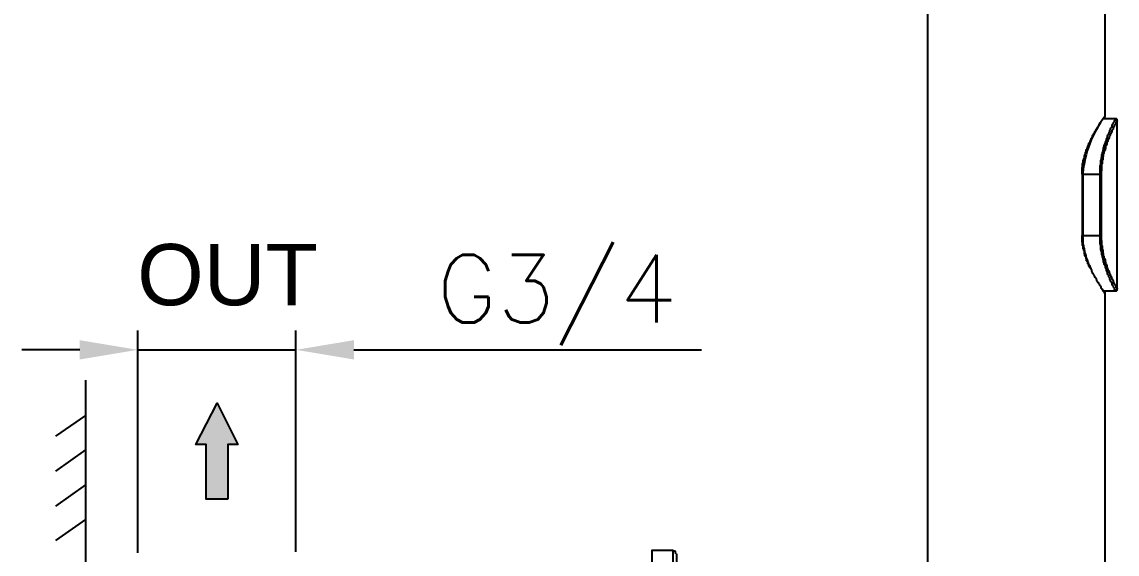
# Model space of a CAD drawing. Extents: x -1585 to -1165, y -4178 to -3881.
# Drawn here: x -1340.1 to -1283.4, y -4021.5 to -3994 of the extents above; entities that cross this region are included whole.
import ezdxf

# ---------------------------------------------------------------- set-up
doc = ezdxf.new("R2010")
doc.units = 0
doc.header["$LTSCALE"] = 7
doc.layers.add('DIM', color=2, linetype='CONTINUOUS')
doc.layers.add('DWG', color=7, linetype='CONTINUOUS')
doc.styles.add('GHS', font='ROMANS.shx', dxfattribs={"bigfont": 'GHS.shx'})
doc.styles.add('PDF Arial', font='arial.ttf')

msp = doc.modelspace()

# ---------------------------------------------------------------- linework, layer by layer
at = {"layer": 'DIM', "ltscale": 0.6}
for p, q in [((-1334.144, -4021.485), (-1334.144, -4009.968)), ((-1325.948, -4021.425), (-1325.948, -4009.968)), ((-1337.144, -4010.968), (-1340.144, -4010.968)), ((-1334.144, -4010.968), (-1325.948, -4010.968)), ((-1322.948, -4010.968), (-1304.948, -4010.968))]:
    msp.add_line(p, q, dxfattribs=at)
for points in [[(-1337.144, -4010.468), (-1337.144, -4011.468), (-1334.144, -4010.968)], [(-1322.948, -4010.468), (-1322.948, -4011.468), (-1325.948, -4010.968)]]:
    msp.add_solid(points, dxfattribs=at)
at = {"layer": 'DWG'}
for points in [[(-1293.208, -3967.15), (-1293.238, -3967.18), (-1293.238, -4033.522), (-1288.656, -4033.522), (-1284.045, -4033.522), (-1284.045, -4008.056), (-1284.045, -4008.026), (-1284.045, -4007.997), (-1284.075, -4007.997), (-1284.105, -4007.967)], [(-1284.075, -3998.923), (-1284.045, -3998.863), (-1284.045, -3992.675)], [(-1284.105, -4007.907), (-1283.51, -4007.907), (-1283.48, -4007.907), (-1283.45, -4007.907), (-1283.45, -4007.878), (-1283.42, -4007.878), (-1283.42, -4007.848), (-1283.42, -4007.818), (-1283.42, -3999.101), (-1283.42, -3999.072), (-1283.42, -3999.042), (-1283.45, -3999.042), (-1283.45, -3999.012), (-1283.48, -3999.012), (-1283.51, -3999.012), (-1283.51, -3999.042), (-1283.539, -3999.042), (-1283.539, -3999.072), (-1283.539, -3999.101), (-1283.569, -3999.101), (-1283.569, -3999.131), (-1283.569, -3999.161), (-1283.599, -3999.191), (-1283.629, -3999.22), (-1283.629, -3999.25), (-1283.658, -3999.28), (-1283.658, -3999.31), (-1283.688, -3999.339), (-1283.688, -3999.399), (-1283.718, -3999.429), (-1283.718, -3999.458), (-1283.748, -3999.488), (-1283.777, -3999.548), (-1283.777, -3999.577), (-1283.807, -3999.607), (-1283.807, -3999.667), (-1283.837, -3999.696), (-1283.867, -3999.756), (-1283.867, -3999.815), (-1283.896, -3999.845), (-1283.926, -3999.905), (-1283.926, -3999.964), (-1283.956, -3999.994), (-1283.986, -4000.053), (-1283.986, -4000.113), (-1284.015, -4000.172), (-1284.045, -4000.232), (-1284.045, -4000.291), (-1284.075, -4000.321), (-1284.105, -4000.381), (-1284.105, -4000.44), (-1284.134, -4000.529), (-1284.134, -4000.589), (-1284.164, -4000.648), (-1284.164, -4000.708), (-1284.194, -4000.767), (-1284.194, -4000.827), (-1284.224, -4000.886), (-1284.224, -4000.976), (-1284.253, -4001.035), (-1284.253, -4001.095), (-1284.283, -4001.154), (-1284.283, -4001.243), (-1284.283, -4001.303), (-1284.283, -4001.362), (-1284.313, -4001.452), (-1284.313, -4001.511), (-1284.313, -4001.6), (-1284.313, -4001.66), (-1284.313, -4001.719), (-1284.313, -4001.868), (-1284.283, -4001.868), (-1284.253, -4001.868)], [(-1283.48, -3999.012), (-1284.134, -3999.012)], [(-1283.42, -3999.101), (-1283.42, -3999.131), (-1283.45, -3999.161), (-1283.45, -3999.191), (-1283.48, -3999.191), (-1283.48, -3999.22), (-1283.48, -3999.25), (-1283.51, -3999.28), (-1283.539, -3999.31), (-1283.539, -3999.339), (-1283.569, -3999.369), (-1283.569, -3999.399), (-1283.599, -3999.429), (-1283.599, -3999.458), (-1283.629, -3999.488), (-1283.629, -3999.548), (-1283.658, -3999.577), (-1283.688, -3999.607), (-1283.688, -3999.637), (-1283.718, -3999.696), (-1283.718, -3999.726), (-1283.748, -3999.786), (-1283.777, -3999.815), (-1283.777, -3999.875), (-1283.807, -3999.905), (-1283.837, -3999.964), (-1283.837, -3999.994), (-1283.867, -4000.053), (-1283.896, -4000.113), (-1283.896, -4000.172), (-1283.926, -4000.202), (-1283.956, -4000.262), (-1283.956, -4000.321), (-1283.986, -4000.381), (-1284.015, -4000.44), (-1284.015, -4000.5), (-1284.045, -4000.559), (-1284.045, -4000.619), (-1284.075, -4000.678), (-1284.105, -4000.738), (-1284.105, -4000.797), (-1284.134, -4000.857), (-1284.134, -4000.916), (-1284.164, -4000.976), (-1284.164, -4001.065), (-1284.164, -4001.124), (-1284.194, -4001.184), (-1284.194, -4001.243), (-1284.194, -4001.333), (-1284.224, -4001.392), (-1284.224, -4001.452), (-1284.224, -4001.511), (-1284.224, -4001.6), (-1284.224, -4001.66), (-1284.253, -4001.749), (-1284.253, -4001.868), (-1284.253, -4005.051), (-1284.253, -4005.2), (-1284.253, -4005.26), (-1284.224, -4005.319), (-1284.224, -4005.408), (-1284.224, -4005.468), (-1284.224, -4005.527), (-1284.194, -4005.587), (-1284.194, -4005.676), (-1284.194, -4005.736), (-1284.164, -4005.795), (-1284.164, -4005.855), (-1284.164, -4005.944), (-1284.134, -4006.003), (-1284.134, -4006.063), (-1284.105, -4006.122), (-1284.105, -4006.182), (-1284.075, -4006.241), (-1284.045, -4006.301), (-1284.045, -4006.36), (-1284.015, -4006.42), (-1284.015, -4006.479), (-1283.986, -4006.539), (-1283.956, -4006.598), (-1283.956, -4006.658), (-1283.926, -4006.717), (-1283.896, -4006.777), (-1283.896, -4006.807), (-1283.867, -4006.866), (-1283.837, -4006.926), (-1283.837, -4006.955), (-1283.807, -4007.015), (-1283.777, -4007.045), (-1283.777, -4007.104), (-1283.748, -4007.134), (-1283.718, -4007.193), (-1283.718, -4007.223), (-1283.688, -4007.283), (-1283.658, -4007.312), (-1283.658, -4007.342), (-1283.629, -4007.372), (-1283.629, -4007.431), (-1283.599, -4007.461), (-1283.599, -4007.491), (-1283.569, -4007.521), (-1283.569, -4007.55), (-1283.539, -4007.58), (-1283.539, -4007.61), (-1283.51, -4007.64), (-1283.48, -4007.669), (-1283.48, -4007.699), (-1283.48, -4007.729), (-1283.45, -4007.729), (-1283.45, -4007.759), (-1283.42, -4007.788), (-1283.42, -4007.818)], [(-1285.176, -4005.111), (-1285.176, -4004.903), (-1285.176, -4001.809)], [(-1284.045, -4008.056), (-1284.045, -4008.026), (-1284.075, -4008.026), (-1284.075, -4007.997), (-1284.105, -4007.967), (-1284.105, -4007.937), (-1284.134, -4007.937), (-1284.134, -4007.907), (-1284.164, -4007.878), (-1284.164, -4007.848), (-1284.194, -4007.848), (-1284.194, -4007.818), (-1284.224, -4007.788), (-1284.253, -4007.759), (-1284.253, -4007.729), (-1284.283, -4007.669), (-1284.313, -4007.64), (-1284.313, -4007.61), (-1284.343, -4007.58), (-1284.372, -4007.521), (-1284.402, -4007.491), (-1284.432, -4007.431), (-1284.462, -4007.402), (-1284.462, -4007.372), (-1284.491, -4007.312), (-1284.521, -4007.253), (-1284.551, -4007.223), (-1284.581, -4007.164), (-1284.61, -4007.104), (-1284.64, -4007.074), (-1284.67, -4007.015), (-1284.7, -4006.955), (-1284.729, -4006.896), (-1284.729, -4006.836), (-1284.759, -4006.777), (-1284.789, -4006.717), (-1284.819, -4006.658), (-1284.848, -4006.598), (-1284.878, -4006.539), (-1284.908, -4006.479), (-1284.938, -4006.42), (-1284.938, -4006.36), (-1284.967, -4006.271), (-1284.997, -4006.212), (-1285.027, -4006.152), (-1285.027, -4006.093), (-1285.057, -4006.003), (-1285.086, -4005.944), (-1285.086, -4005.884), (-1285.116, -4005.795), (-1285.116, -4005.736), (-1285.146, -4005.646), (-1285.146, -4005.587), (-1285.176, -4005.498), (-1285.176, -4005.438), (-1285.176, -4005.349), (-1285.176, -4005.289), (-1285.176, -4005.2), (-1285.205, -4005.051), (-1285.205, -4001.868), (-1284.313, -4001.868), (-1284.313, -4005.051), (-1284.283, -4005.051), (-1284.253, -4005.051)], [(-1284.819, -4006.747), (-1284.848, -4006.688), (-1284.878, -4006.628), (-1284.878, -4006.598), (-1284.908, -4006.539), (-1284.938, -4006.509), (-1284.938, -4006.45), (-1284.967, -4006.39), (-1284.997, -4006.36), (-1284.997, -4006.301), (-1285.027, -4006.241), (-1285.027, -4006.212), (-1285.057, -4006.152), (-1285.086, -4006.093), (-1285.086, -4006.063), (-1285.116, -4006.003), (-1285.116, -4005.944), (-1285.116, -4005.884), (-1285.146, -4005.825), (-1285.146, -4005.795), (-1285.176, -4005.736), (-1285.176, -4005.676), (-1285.176, -4005.617), (-1285.205, -4005.557), (-1285.205, -4005.498), (-1285.205, -4005.438), (-1285.235, -4005.379), (-1285.235, -4005.319), (-1285.235, -4005.289), (-1285.235, -4005.23), (-1285.235, -4005.17), (-1285.235, -4005.111), (-1285.235, -4005.051), (-1285.205, -4005.051), (-1285.176, -4005.051), (-1285.205, -4005.051)], [(-1285.176, -4005.051), (-1284.313, -4005.051), (-1284.313, -4005.2), (-1284.313, -4005.26), (-1284.313, -4005.319), (-1284.313, -4005.408), (-1284.313, -4005.468), (-1284.283, -4005.557), (-1284.283, -4005.617), (-1284.283, -4005.676), (-1284.283, -4005.765), (-1284.253, -4005.825), (-1284.253, -4005.884), (-1284.224, -4005.944), (-1284.224, -4006.033), (-1284.194, -4006.093), (-1284.194, -4006.152), (-1284.164, -4006.212), (-1284.164, -4006.271), (-1284.134, -4006.331), (-1284.134, -4006.39), (-1284.105, -4006.45), (-1284.105, -4006.539), (-1284.075, -4006.569), (-1284.045, -4006.628), (-1284.045, -4006.688), (-1284.015, -4006.747), (-1283.986, -4006.807), (-1283.986, -4006.866), (-1283.956, -4006.926), (-1283.926, -4006.955), (-1283.926, -4007.015), (-1283.896, -4007.074), (-1283.867, -4007.104), (-1283.867, -4007.164), (-1283.837, -4007.193), (-1283.807, -4007.253), (-1283.807, -4007.283), (-1283.777, -4007.342), (-1283.777, -4007.372), (-1283.748, -4007.431), (-1283.718, -4007.461), (-1283.718, -4007.491), (-1283.688, -4007.521), (-1283.688, -4007.58), (-1283.658, -4007.61), (-1283.658, -4007.64), (-1283.629, -4007.669), (-1283.629, -4007.699), (-1283.599, -4007.729), (-1283.569, -4007.759), (-1283.569, -4007.788), (-1283.569, -4007.818), (-1283.539, -4007.818), (-1283.539, -4007.848), (-1283.539, -4007.878), (-1283.51, -4007.878), (-1283.51, -4007.907)], [(-1336.851, -4012.548), (-1336.851, -4061.19)], [(-1336.851, -4014.363), (-1338.398, -4015.434)], [(-1336.851, -4016.148), (-1338.398, -4017.249)], [(-1336.851, -4017.963), (-1338.398, -4019.064)], [(-1336.851, -4019.748), (-1338.398, -4020.849)], [(-1307.518, -4048.308), (-1307.518, -4022.961), (-1306.417, -4022.961), (-1306.417, -4021.354), (-1307.518, -4021.354), (-1307.518, -4022.961)], [(-1306.268, -4021.533), (-1306.298, -4021.414), (-1306.417, -4021.384)], [(-1306.239, -4021.533), (-1306.239, -4022.961)]]:
    msp.add_lwpolyline(points, dxfattribs=at)
msp.add_lwpolyline([(-1284.045, -3998.863, 0.137949), (-1285.205, -4001.868), (-1285.176, -4001.868), (-1285.205, -4001.868), (-1285.235, -4001.868), (-1285.235, -4001.809), (-1285.235, -4001.749), (-1285.235, -4001.719), (-1285.235, -4001.66), (-1285.235, -4001.6), (-1285.235, -4001.541), (-1285.205, -4001.481), (-1285.205, -4001.422), (-1285.205, -4001.362), (-1285.205, -4001.333), (-1285.176, -4001.273), (-1285.176, -4001.214), (-1285.176, -4001.154), (-1285.146, -4001.095), (-1285.146, -4001.065), (-1285.116, -4001.005), (-1285.116, -4000.946), (-1285.086, -4000.886), (-1285.086, -4000.857), (-1285.057, -4000.797), (-1285.057, -4000.738), (-1285.027, -4000.708), (-1285.027, -4000.648), (-1284.997, -4000.589), (-1284.967, -4000.559), (-1284.967, -4000.5), (-1284.938, -4000.47), (-1284.938, -4000.41), (-1284.908, -4000.351), (-1284.878, -4000.321), (-1284.878, -4000.262), (-1284.848, -4000.232), (-1284.819, -4000.172), (-1284.819, -4000.143), (-1284.789, -4000.113), (-1284.759, -4000.053), (-1284.759, -4000.024), (-1284.729, -3999.964), (-1284.7, -3999.934), (-1284.7, -3999.905), (-1284.67, -3999.845), (-1284.64, -3999.815), (-1284.64, -3999.786), (-1284.61, -3999.756), (-1284.581, -3999.696), (-1284.581, -3999.667), (-1284.551, -3999.637), (-1284.521, -3999.607), (-1284.521, -3999.577), (-1284.491, -3999.548), (-1284.462, -3999.518), (-1284.462, -3999.488), (-1284.432, -3999.458), (-1284.432, -3999.429), (-1284.402, -3999.399), (-1284.372, -3999.369), (-1284.372, -3999.339), (-1284.343, -3999.31), (-1284.343, -3999.28), (-1284.313, -3999.25), (-1284.313, -3999.22), (-1284.283, -3999.22), (-1284.283, -3999.191), (-1284.253, -3999.161)], format="xyb", dxfattribs=at)
msp.add_lwpolyline([(-1329.473, -4018.707), (-1330.604, -4018.707), (-1330.604, -4015.88), (-1331.139, -4015.88), (-1330.039, -4013.738), (-1328.968, -4015.88), (-1329.473, -4015.88)], close=True, dxfattribs=at)
for points in [[(-1330.039, -4013.738), (-1328.968, -4015.88), (-1331.139, -4015.88)], [(-1330.604, -4015.88), (-1329.473, -4018.707), (-1330.604, -4018.707)], [(-1330.604, -4015.88), (-1329.473, -4015.88), (-1329.473, -4018.707)]]:
    msp.add_solid(points, dxfattribs=at)

# ---------------------------------------------------------------- texts
at = {"layer": 'DIM', "ltscale": 0.6, "insert": (-1312.448, -4008.39), "char_height": 3.5, "attachment_point": 5, "style": 'GHS'}
msp.add_mtext('\\A1;G3/4', dxfattribs=at)
at = {"layer": 'DWG', "insert": (-1334.174, -4008.705), "char_height": 3.1731, "attachment_point": 7, "style": 'PDF Arial'}
msp.add_mtext('OUT', dxfattribs=at)

doc.saveas('drawing.dxf')
